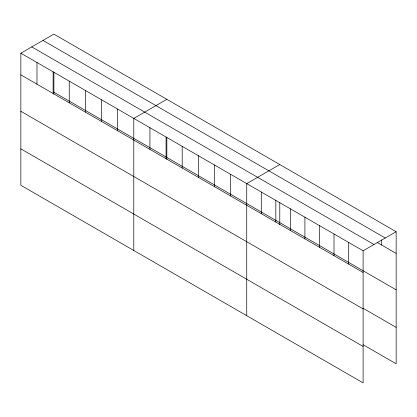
<?xml version="1.0" encoding="UTF-8"?>
<svg xmlns="http://www.w3.org/2000/svg" width="417" height="417" viewBox="0 0 417 417"><rect width="100%" height="100%" fill="white"/><g stroke="black" fill="none" stroke-linecap="round" stroke-linejoin="round"><path stroke-width="0.63" d="M53.897 72.058L53.897 94.169M20.85 53.204L363.103 250.799L363.103 382.874L20.85 185.278L20.85 53.204L53.897 34.126L396.15 231.722L396.15 363.796L363.144 344.739M166.842 99.329L133.794 118.412L133.794 250.487M279.781 164.538L246.739 183.616L246.739 315.69M363.103 250.799L396.15 231.722M42.993 40.418L385.245 238.018M377.13 242.407L396.15 253.39M31.755 46.907L374.007 244.508M53.897 92.225L396.15 289.825M20.85 74.872L363.103 272.468M363.144 308.309L396.15 327.366M20.85 111.303L363.103 308.903M20.85 148.843L363.103 346.444M381.602 239.895L381.602 244.993M348.56 242.402L348.56 264.07M334.012 234.005L334.012 255.673M319.469 225.607L319.469 247.276M304.921 217.21L304.921 238.878M290.378 208.813L290.378 230.481M279.781 202.474L279.781 224.586M275.83 200.415L275.83 222.084M261.282 192.018L261.282 213.686M230.601 174.301L230.601 195.969M214.468 164.986L214.468 186.654M198.336 155.671L198.336 177.34M182.198 146.357L182.198 168.025M166.842 137.266L166.842 159.377M166.065 137.042L166.065 158.71M149.927 127.727L149.927 149.395M117.662 109.092L117.662 130.761M101.524 99.778L101.524 121.446M85.391 90.463L85.391 112.131M69.253 81.148L69.253 102.817M53.121 71.833L53.121 93.502M36.983 62.519L36.983 84.187"/></g></svg>
